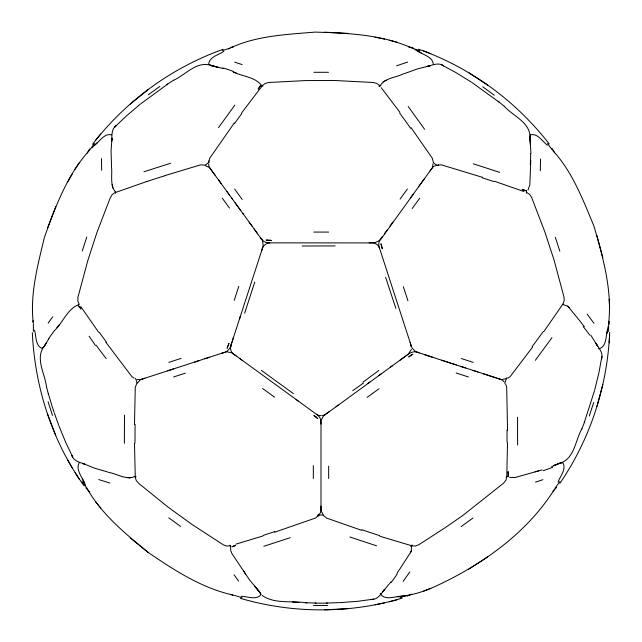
<?xml version="1.0" encoding="UTF-8"?>
<svg xmlns="http://www.w3.org/2000/svg" width="642" height="642" viewBox="0 0 642 642"><rect width="100%" height="100%" fill="white"/><g stroke="black" fill="none" stroke-linecap="round" stroke-linejoin="round"><path stroke-width="0.96" d="M313.328 465.602L313.328 478.499M328.672 478.555L328.672 466.116M507.036 442.186L507.028 430.004M134.483 424.362L135.277 387.351L136.834 383.33M507.517 442.675L506.763 477.03L505.904 480.232L503.649 483.097L462.545 515.678L444.424 528.189L419.057 544.568L415.727 545.973L412.509 546.005L379.847 536.231M101.508 158.614L101.661 170.242M33.384 323.448L33.376 331.416M135.085 424.362L134.972 443.092M411.498 546.952L411.321 550.94L410.447 552.682L411.321 550.94M608.624 331.481L608.64 324.001M559.864 483.338C590.215 439.12 607.501 385.986 609.683 332.436M115.504 193.314L115.552 191.364M517.588 444.994L517.572 417.228M124.492 415.197L124.363 443.285M530.806 160.428L529.811 184.976L528.005 190.024M526.36 192.119L526.424 190.69M540.315 170.724L540.508 158.959M208.674 64.072C209.404 56.729 218.681 54.963 223.809 51.344M609.627 335.14L609.138 342.844M208.682 162.916L209.597 158.422L234.29 122.975M432.933 163.846L432.548 167.45L429.795 171.254M208.786 161.335L208.843 160.893M32.878 322.3L33.103 320.551M608.616 323.544C612.428 290.545 603.015 257.402 593.922 226.072C583.04 199.903 572.512 172.04 553.043 150.774M598.472 348.871C606.923 347.161 605.607 336.063 607.565 329.659M606.915 333.551L608.118 326.433M230.863 345.508L230.494 347.675L231.561 343.438L230.863 345.508A7.728 7.728 0 0 0 232.877 353.485L317.389 414.973L319.355 416.875L320.631 419.25L321 424.113M594.644 390.296L598.994 372.384L601.811 356.775L601.626 358.782C603.52 352.699 598.745 348.028 595.912 343.285L597.614 346.134L590.784 335.132M596.851 406.659L602.838 384.373M594.38 391.098L584.252 422.621M261.559 251.046L263.196 245.629L262.514 240.638L254.12 228.953M244.642 313.176L254.73 282.143M82.248 250.966L86.774 237.05M593.706 402.462L589.268 416.064M234.194 300.392L238.784 286.292M231.337 344.064L232.163 341.512M232.556 340.3L233.415 337.668M239.506 318.913L240.357 316.313M89.816 149.883C67.346 174.351 55.445 206.676 44.402 237.38C37.822 264.945 29.965 293.675 33.207 322.324M55.742 206.612L47.484 228.159M584.718 421.601L581.724 429.249M581.853 428.928C575.593 439.674 574.759 456.639 562.344 462.32M410.591 552.377L399.468 569.59M558.131 482.03C560.145 476.083 566.621 469.198 562.89 462.842M87.272 153.157L89.583 149.008M554.6 489.092C526.97 533.245 481.909 564.864 435.276 586.419C424.49 591.282 413.151 595.078 401.314 596.217C394.621 596.33 384.47 601.016 380.233 593.505M45.397 344.329L43.913 347.009L48.8 338.735M67.771 181.919L72.538 173.444M79.199 462.665C75.042 470.297 83.404 478.298 85.522 485.368M396.981 573.274L398.971 570.104M75.05 169.311L79.183 162.787M42.685 348.534C36.024 360.451 45.237 374.615 46.529 387.014M411.37 349.36L408.328 354.151L406.113 355.756M44.523 345.677L46.417 342.788M409.837 571.894L403.128 581.387M218.529 127.606L234.844 105.136M551.959 337.652L535.348 360.298M559.816 481.636L555.121 488.081M78.268 305.584L79.151 304.316M90.057 149.498L94.47 143.455M48.166 323.07L52.756 316.771M92.584 144.306C125.663 100.987 171.863 67.579 223.175 49.265M543.878 331.545L563.267 303.505L564.23 300.432L563.925 296.829L554.198 260.556L545.042 232.444L531.608 197.383L529.578 194.357L526.793 192.544M234.571 123.465L241.721 113.61M543.26 331.569L532.162 346.656M400.094 199.084L407.397 189.021M389.959 226.088L392.84 222.116M382.431 236.441L379.358 240.541L374.816 242.732L369.166 242.853M384.365 233.784L387.062 230.069M410.334 198.049L413.095 194.245M424.137 179.038L418.544 186.742M419.788 198.089L412.204 208.522M241.625 112.936L262.426 85.587L265.01 83.5L268.508 82.505L306.017 80.555L335.581 80.539L373.074 82.489L376.605 83.324L379.221 85.185M532.651 347.009L510.254 376.485L507.894 378.258M380.594 85.001C385.778 77.746 396.114 77.53 403.633 73.758M411.008 546.639L412.196 545.09M390.93 581.949L382.576 591.836L384.751 589.34C381.123 593.505 378.154 599.492 371.79 599.564L373.756 599.122L358.035 601.265L339.658 602.661M54.618 330.461C62.956 322.509 67.362 308.906 78.629 304.733M95.802 139.908L100.73 133.961M56.881 327.589L59.168 324.804M260.853 594.885C255.949 600.398 247.403 596.362 241.127 596.29M318.954 514.916L315.559 518.014L274.752 532.17M318.922 514.948L317.621 516.457L317.934 516.128M556.606 487.342L553.043 491.226M137.46 383.017L140.502 379.663L144.964 378.194M94.254 145.549C99.43 141.681 104.108 133.119 111.547 134.804M91.91 147.845L97.07 142.789M209.035 162.193L205.28 165.122M140.349 104.1L126.297 116.033L114.846 127.004L116.178 125.495C111.098 129.291 112.125 135.879 111.692 141.384L111.989 138.078L111.05 150.99L111.499 165.299M148.182 89.559L130.238 104.068M141.031 103.603L167.755 84.046M148.262 94.799L159.842 86.405M472.985 517.998L461.149 526.592M379.117 388.691L367.112 397.406M329.137 411.683L324.667 414.844L321.947 415.711M336.015 406.683L338.214 405.086M378.892 375.538L381.276 373.805M400.135 360.098L404.925 356.623M367.746 383.627L369.944 382.038M390.272 367.264L392.551 365.611M363.46 383.033L352.739 390.713M468.363 569.462L487.703 556.879M166.784 84.608L173.693 80.178M173.404 80.362C184.8 75.299 195.417 62.162 208.81 64.81M386.251 80.194L383.081 81.879M228.424 48.92C255.091 35.679 286.019 34.58 315.053 32.1C347.667 33.119 382.086 34.443 412.292 48.254M411.434 594.171L407.124 596.169M317.959 514.78L319.636 513.969L320.791 511.907L321 509.507L321 422.958L321.08 420.398L323.464 415.952L403.898 357.369C408.176 353.983 413.344 349.73 419.066 352.859M435.533 165.684L433.382 166.671L431.801 168.493L379.045 241.737L378.692 244.401L379.157 247.098L410.599 343.871L410.984 346.616M551.639 466.654L560.458 462.834L554.383 465.346M404.34 73.637L417.806 68.79L430.381 65.693L427.147 66.431C432.531 65.203 438.454 62.097 443.646 65.789L441.8 64.986L455.772 72.49L471.461 82.168M430.814 588.289L423.64 591.13M559.182 463.54L553.653 465.611M396.604 65.805L407.606 62.073M290.224 537.691L263.822 546.286M143.936 171.775L170.684 163.212M222.212 50.67L229.796 48.214M506.121 476.902L508.312 476.147M542.939 479.694L535.524 482.094M407.028 595.495L399.91 597.782M401.94 598.216C349.705 613.808 292.696 613.68 240.421 598.336M146.89 181.469L114.717 192.752L112.133 194.678L110.255 197.768L96.814 232.829L87.697 260.949L77.955 297.222L77.818 300.865L79.006 303.955M274.816 531.608L263.236 535.38M168.838 362.369L181.1 358.388M173.412 368.957L141.721 379.253L139.37 379.799L137.051 379.334M194.678 362.048L199.277 360.547M204.758 358.766L209.428 357.249M221.594 353.301L226.498 351.792L231.457 352.683L236.104 355.909M185.353 373.146L173.525 376.99M167.562 370.851L222.935 352.867C228.054 352.073 230.807 347.619 231.714 342.908L261.952 249.834C262.714 246.063 265.884 242.917 269.841 242.853M165.058 175.555L200.505 164.874L204.806 165.106M262.915 535.982L235.783 544.207M134.074 476.894C125.623 479.815 117.125 473.884 108.819 472.448M378.94 86.1L380.81 85.546M542.073 469.92L514.892 477.56L509.531 477.399M507.036 476.484L508.408 476.107M530.645 134.78C537.852 133.199 542.394 141.481 547.425 145.236M396.74 599.869L389.261 601.787M535.067 471.822L538.55 470.915M436.64 165.323L441.198 164.809L482.543 177.344M505.944 378.708L501.506 379.639L497.036 378.194M375.024 604.812L384.558 602.902M230.727 47.38L233.327 46.89M438.181 164.938L438.614 164.858M397.414 596.803L404.564 595.744M324.78 609.82L347.82 608.624M230.013 545.885L226.698 546.053L223.28 544.801L191.797 524.329L167.867 506.971L138.672 483.346L136.313 480.609L135.285 477.56L134.491 443.47M302.189 245.998L335.1 245.934M327.372 603.151L315.062 603.159M313.834 72.289L328.455 72.297M327.789 605.534L313.489 605.518M313.777 232.075L328.6 232.083M315.992 603.039L305.704 602.774M347.82 33.376L324.78 32.18M306.82 602.894C292.279 600.479 274.615 604.363 262.209 595.447M292.511 602.003L298.963 602.437M320.968 415.647L319.002 415.51L316.458 414.299M126.667 477.463L130.222 477.961M408.4 46.842L413.063 47.757M233.327 595.11C202.037 588.313 174.207 570.216 148.182 552.441C125.471 533.711 101.348 514.202 86.822 488M223.183 68.485L210.64 65.508L217.036 67.041M375.024 37.188L384.558 39.098M389.261 40.213L396.74 42.131M108.177 472.127L94.438 468.138L82.441 463.251L85.49 464.559C80.419 462.392 73.806 461.413 71.768 455.387L72.787 457.12L65.893 442.828L58.887 425.782M212.093 65.685L215.423 66.591M109.838 483.017L98.74 479.574M213.642 66.094L218.609 67.49M473.258 163.782L499.677 172.353M376.533 545.804L349.866 537.001M242.018 597.766L234.45 595.294M260.652 85.386L262.867 86.06M412.742 48.367L419.852 50.694M234.723 62.162L242.138 64.577M418.464 49.161C469.888 67.241 515.927 100.85 549.207 143.993M482.158 177.762L493.738 181.517M379.631 535.653L361.855 529.754M461.389 358.549L473.218 362.393M432.572 357.249L415.551 351.639L412.06 347.996L410.206 342.659M441.664 360.21L450.82 363.179M451.703 363.468L456.318 364.969M460.828 366.43L465.538 367.962M482.407 373.443L496.049 377.873M424.683 354.689L500.278 379.253L502.501 380.192L504.106 381.934M473.05 370.402L477.945 371.991M468.419 376.966L456.157 372.986M562.175 304.204L567.6 306.154L568.981 307.526L567.6 306.154M361.671 530.324L326.714 518.142L323.367 515.414M494.356 181.213L523.936 191.517M134.218 476.332L136.056 476.982M423.64 50.87L430.814 53.711M236.473 73.156L233.118 71.84C242.307 76.623 255.091 76.735 261.575 85.466M41.931 348.429C35.174 345.476 36.369 336.095 34.508 330.108M205.296 165.604L209.428 167.466L214.982 175.081M230.807 594.291L233.207 595.423M417.79 51.135C423.078 54.867 432.66 56.665 433.358 64.264M414.884 49.611L421.288 52.957M487.703 85.121L468.363 72.538M472.143 82.657L498.994 102.03M134.066 378.186L131.947 376.71L105.866 342.266M293.45 393.666L261.286 370.314M482.744 86.814L494.316 95.241M180.611 526.424L168.782 517.821M274.575 397.189L262.586 388.474M239.466 358.356L241.809 360.058M296.123 399.517L298.402 401.178M130.238 537.932L148.182 552.441M498.168 101.276L504.516 106.484M504.251 106.267C512.541 115.536 528.422 121.579 529.979 135.133M568.74 307.293L581.676 323.191M89.816 492.117L85.908 487.944M260.387 237.58L263.549 241.304L265.981 242.459L268.685 242.853L373.203 242.925A7.72 7.72 0 0 1 379.51 248.189M582.005 323.825L584.405 326.698M100.73 508.039L95.802 502.092M259.039 591.571L254.826 586.282L260.106 592.566L249.602 579.975L232.019 553.781L230.679 550.435L230.614 545.981M587.061 314.042L594.019 323.351M84.094 485.809C52.066 441.536 34.861 387.014 32.317 332.612M381.171 87.641L399.902 112.294M408.208 106.492L424.611 129.283M547.57 143.511L552.248 149.963M229.94 545.235L230.863 546.47M86.526 487.639L82.144 481.58M238.655 581.122L234.081 574.807M106.428 342.162L99.261 332.307M234.635 189.069L242.211 199.501M218.593 180.049L221.241 183.7M232.436 199.1L210.199 168.493L208.947 166.43L208.682 164.079M235.165 202.856L240.766 210.568M243.591 214.452L231.674 198.049M249.16 222.116L252.049 226.088M229.491 208.104L222.18 198.041M242.933 213.545L257.627 233.784M227.027 191.661L229.78 195.449M411.137 127.742L432.251 158.157L433.358 162.322M98.587 332.195L80.715 306.475M95.393 345.308L89.078 336.239M114.966 191.396C109.67 184.23 112.655 174.327 111.395 166.005M79.183 479.213L75.05 472.689M243.703 571.195L245.645 574.229M552.008 148.334L554.6 152.908M323.263 514.723L321.016 510.791L321 506.097M67.771 460.081L72.538 468.556M505.631 384.221L506.69 387.054L507.549 430.244M82.312 478.908L84.07 482.431M47.484 413.841L55.742 435.388M385.609 277.28L395.849 308.361M555.322 237.331L559.832 251.239M52.492 415.39L48.086 401.78M403.337 286.653L407.919 300.753M48.286 393.522L52.066 406.161A369.014 364.319 72 0 0 54.145 412.357M602.838 257.627L596.851 235.341M48.519 394.621L46.441 386.677M112.141 184.527L112.767 188.066M609.009 321.305L609.322 324.122M530.428 144.426L529.883 137.091L530.982 153.454M609.138 299.156L609.627 306.86M530.075 136.802L530.332 141.978M526.44 190.794L526.472 193.114M399.661 113.088A357.586 181.855 75.4 0 1 410.567 128.304M146.994 181.525A362.04 184.134 3.4 0 1 164.858 175.812M378.78 370.482A368.733 112.198 -36 0 1 362.874 382.199M530.661 153.695A373.435 147.588 -45.8 0 1 530.236 164.28M437.443 165.5A7.728 3.451 36 0 1 433.486 162.771M379.55 86.437A7.728 3.459 35.9 0 1 380.586 85.651M223.015 67.972A363.236 146.207 63.3 0 1 232.95 71.262M48.704 338.735A363.573 145.975 -8.8 0 1 54.506 330.461M58.663 424.972A369.014 364.319 72 0 1 54.458 413.263M106.211 358.597A374.503 207.029 29.8 0 1 96.188 345.252M135.398 378.355A7.72 3.459 72 0 1 137.003 382.889M135.759 476.348A7.728 3.459 71.9 0 1 134.459 476.38M338.815 602.621A366.967 362.361 0 0 1 326.377 603.007M397.205 573.924A367.176 147.259 80.9 0 1 391.114 582.527M318.199 515.245A7.728 3.451 0 0 1 322.998 515.125M411.498 545.178A7.728 3.467 -0.1 0 1 411.129 546.43M552.585 467.32A363.412 145.919 27.2 0 1 543.124 470.698M583.249 326.722A366.911 146.24 9.3 0 1 589.749 335.124M504.877 383.691A7.72 3.443 -72 0 1 507.084 377.52M508.127 471.742L508.279 475.329L508.127 471.742M530.188 136.112L530.156 137.388L530.276 135.005L530.188 136.112M228.937 343.446L227.14 348.141L228.937 343.446M260.203 86.068L258.22 89.053L260.203 86.068M43.865 346.608L42.372 348.462L43.865 346.608M410.671 355.419L408.673 356.952L412.886 354.215L410.671 355.419M233.672 546.117L232.099 546.799L235.453 545.548L233.672 546.117M561.573 462.721L560.257 463.179L562.561 462.561L561.573 462.721M271.205 240.381L266.189 240.116L271.205 240.381M525.646 190.578L522.195 189.615L525.646 190.578M211.001 65.34L208.778 64.489L211.001 65.34M315.976 416.923L313.898 415.494L317.806 418.656L315.976 416.923M79.921 307.51L78.781 306.226L81.004 309.035L79.921 307.51M260.556 593.593L259.713 592.486L261.013 594.484L260.556 593.593M382.287 248.727L380.987 243.872L382.287 248.727"/></g></svg>
